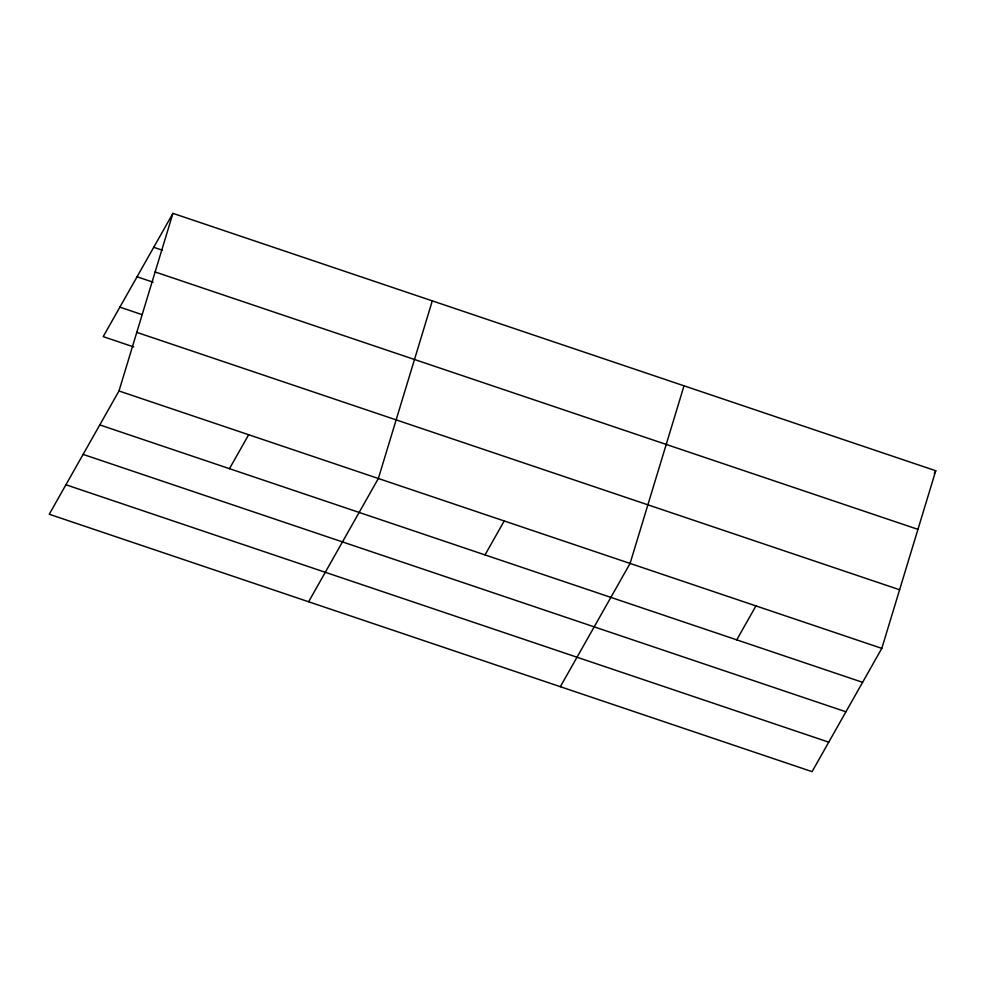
<?xml version="1.0" encoding="UTF-8"?>
<svg xmlns="http://www.w3.org/2000/svg" width="985" height="985" viewBox="0 0 985 985"><rect width="100%" height="100%" fill="white"/><g stroke="black" fill="none" stroke-linecap="round" stroke-linejoin="round"><path stroke-width="1.48" d="M118.988 390.971L172.929 213.351L935.75 470.756L881.809 648.376L812.071 771.649L49.25 514.244L118.988 390.971L881.809 648.376M432.292 300.868L378.351 478.488L308.613 601.761M684.021 385.812L630.08 563.432L560.342 686.705M172.929 213.351L103.191 336.624L133.788 346.954M229.468 468.675L248.676 434.73M485.014 554.9L504.221 520.954M736.743 639.844L755.951 605.898M934.272 473.366L935.75 470.756M153.722 247.297L162.463 250.252M155.137 271.971L917.946 529.364M137.05 276.785L153.081 282.19M119.862 307.148L141.717 314.523M136.792 332.364L899.613 589.756M99.793 424.917L862.601 682.322M83.109 454.393L845.93 711.798M65.933 484.768L828.742 742.161"/></g></svg>
